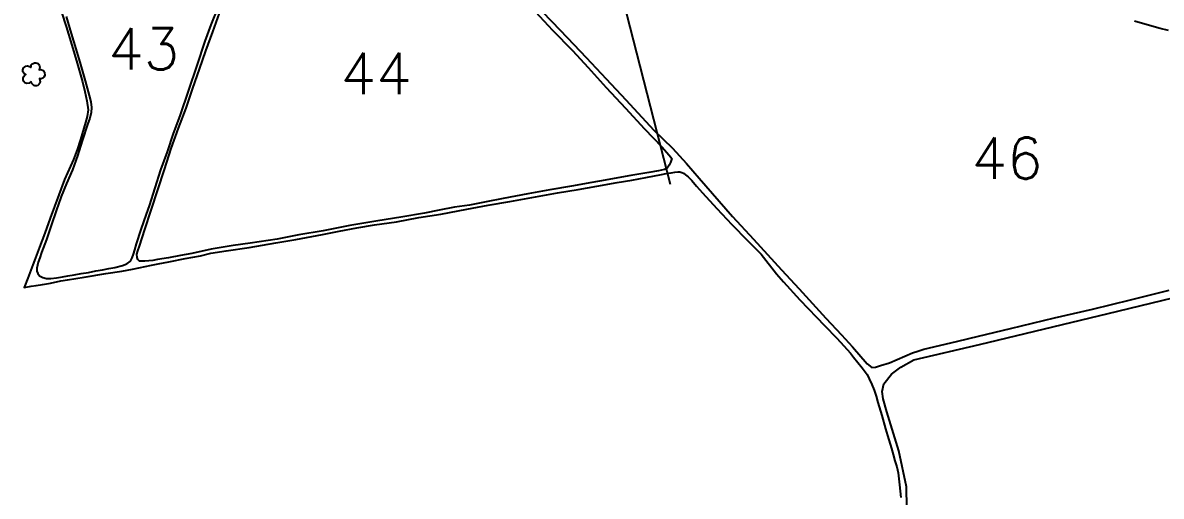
# Model space of a CAD drawing. Header units: millimetres. Extents: x 758395 to 764335, y 7809539 to 7813739.
# Drawn here: x 760647 to 761359, y 7811754 to 7812050 of the extents above; entities that cross this region are included whole.
import ezdxf

# ---------------------------------------------------------------- set-up
doc = ezdxf.new("R2010")
doc.units = ezdxf.units.MM
doc.linetypes.add('CONTINUO', pattern=[0])
for name, color, linetype in [('0114000634', 1, 'Continuous'), ('0114000634043', 5, 'Continuous'), ('0114000634044', 5, 'Continuous'), ('0114000634046', 5, 'Continuous'), ('0114000634052', 5, 'Continuous'), ('MATO', 3, 'Continuous'), ('REDE_DE_LUZ', 6, 'Continuous'), ('TEXTO_NUN_TAL', 7, 'Continuous')]:
    doc.layers.add(name, color=color, linetype=linetype)
doc.styles.add('Simplex', font='simplex.shx')

msp = doc.modelspace()

# ---------------------------------------------------------------- linework, layer by layer
at = {"layer": '0114000634', "color": 1, "linetype": 'ByBlock'}
msp.add_lwpolyline([(760668.19, 7812065.57), (760673.68, 7812048.07), (760677.39, 7812036.24), (760680.73, 7812025.13), (760684.04, 7812013.32), (760685.42, 7812007.35), (760686.77, 7812001.45), (760687.44, 7811995.91), (760686.88, 7811991.57), (760685.94, 7811987.79), (760682.66, 7811977.33), (760680.56, 7811970.87), (760678.29, 7811964.77), (760672.73, 7811952.2), (760669.07, 7811942.54), (760663.83, 7811927.95), (760660.45, 7811918.7), (760656.99, 7811909.91), (760653.93, 7811901.54), (760652.8, 7811898.83), (760652.8, 7811898.83), (760649.68, 7811890.47), (760649.68, 7811890.47), (760647.47, 7811884.6), (760651.81, 7811885.34), (760654.95, 7811885.84), (760654.95, 7811885.84), (760658.83, 7811886.48), (760658.83, 7811886.48), (760661.39, 7811886.89), (760663.91, 7811887.33), (760663.91, 7811887.33), (760670.32, 7811888.71), (760674.64, 7811889.42), (760685.11, 7811890.96), (760698.67, 7811893.34), (760708.66, 7811894.87), (760715.38, 7811896.08), (760727.18, 7811898.63), (760731.36, 7811899.36), (760738.05, 7811900.62), (760748.35, 7811902.76), (760757.76, 7811904.5), (760764.39, 7811905.98), (760774, 7811907.6), (760788.32, 7811909.63), (760804.95, 7811912.6), (760817.52, 7811914.61), (760834.31, 7811917.7), (760844.62, 7811919.79), (760855.65, 7811921.89), (760866.74, 7811923.83), (760880.67, 7811925.78), (760894.58, 7811928.33), (760908.23, 7811930.53), (760924.6, 7811933.53), (760937.89, 7811936.15), (760951.58, 7811938.35), (760965.25, 7811941), (760981.47, 7811943.83), (760994.33, 7811946), (761005.94, 7811948.01), (761018.67, 7811950.36), (761027.82, 7811951.69), (761036.75, 7811953.5), (761046.46, 7811955.33), (761049.48, 7811955.86), (761052.48, 7811956.42), (761054.84, 7811956.86), (761056.66, 7811957.03), (761058.02, 7811956.99), (761059.25, 7811956.61), (761060.23, 7811956.17), (761061.48, 7811955.17), (761063.08, 7811953.87), (761065.44, 7811951.55), (761068.37, 7811948.13), (761072.13, 7811943.79), (761081.19, 7811934.05), (761090.43, 7811923.96), (761100.34, 7811914), (761108.88, 7811905.53), (761118.54, 7811893.08), (761122.78, 7811888.04), (761133.09, 7811876.94), (761143.54, 7811866.02), (761148.53, 7811860.82), (761156.24, 7811852.92), (761160.55, 7811848.12), (761164.78, 7811843.46), (761166.62, 7811840.97), (761172.18, 7811834.34), (761175.16, 7811830.04), (761176.56, 7811827.38), (761178.15, 7811823.96), (761179.54, 7811820.39), (761180.81, 7811816.61), (761182, 7811812.67), (761184.45, 7811804.41), (761186.82, 7811796.17), (761188.07, 7811792.02), (761190.43, 7811783.86), (761191.51, 7811779.97), (761192.66, 7811776.11), (761193.75, 7811772.3), (761194.59, 7811768.67), (761195.08, 7811764.91), (761195.41, 7811760.96), (761195.88, 7811757.03), (761196.41, 7811753.22)], dxfattribs=at)
at = {"layer": '0114000634043', "linetype": 'ByBlock'}
for points in [[(760673.72, 7812054.2), (760676.84, 7812043.63), (760679.79, 7812033.94), (760682.72, 7812024.12), (760685.72, 7812013.88), (760688.07, 7812004.79), (760689.1, 7812000.91), (760689.64, 7811997.33), (760689.38, 7811994.06), (760688.53, 7811990.65), (760687.19, 7811986.57), (760684.04, 7811976.93), (760680.88, 7811966.97), (760677.8, 7811958.26), (760674.03, 7811949.75), (760670.55, 7811941.52), (760667.39, 7811932.56), (760664.4, 7811923.47), (760661.4, 7811914.66), (760658.41, 7811906.47), (760657.21, 7811903.14), (760656.31, 7811900.53), (760655.71, 7811898.54), (760655.36, 7811896.74), (760655.29, 7811894.86), (760655.96, 7811893.28), (760657.08, 7811891.87), (760659.1, 7811890.83), (760661.44, 7811890.3), (760664.25, 7811890.24), (760667.69, 7811890.59), (760671.49, 7811891.28), (760674.8, 7811891.91), (760678.66, 7811892.49), (760683.12, 7811893.26), (760687.76, 7811894.01), (760692.26, 7811894.93), (760696.49, 7811895.68), (760700.49, 7811896.54), (760704.26, 7811897.2), (760709.07, 7811898.39), (760711.79, 7811899.4), (760713.93, 7811901.11), (760715.05, 7811903.22), (760715.92, 7811905.43), (760716.79, 7811908.27), (760717.8, 7811911.83), (760720.76, 7811920.8), (760724.15, 7811930.51), (760725.84, 7811935.79)], [(760725.84, 7811935.79), (760729.41, 7811946.92), (760733.12, 7811958.27), (760737.13, 7811969.56), (760740.91, 7811980.97), (760745.04, 7811992.1), (760750.5, 7812008.22), (760755.76, 7812023.65), (760760.68, 7812038.82), (760764.63, 7812048.99), (760768.82, 7812059.96)]]:
    msp.add_lwpolyline(points, dxfattribs=at)
at = {"layer": '0114000634044', "linetype": 'ByBlock'}
msp.add_lwpolyline([(760964.73, 7812060.35), (760978.32, 7812045.59), (760990.74, 7812033.02), (761000.62, 7812022.26), (761011.79, 7812009.73), (761023.86, 7811996.88), (761035.83, 7811983.93), (761046.61, 7811972.69), (761051.38, 7811967.5), (761053, 7811965.42), (761052.61, 7811964.08), (761052.06, 7811962.77), (761051.24, 7811961.11), (761050.06, 7811959.27), (761048.38, 7811958.4), (761044.62, 7811957.58), (761038.56, 7811956.51), (761027.19, 7811954.72), (761019.17, 7811953.25), (761011.15, 7811951.76), (761002.9, 7811950.3), (760990.19, 7811948.09), (760976.48, 7811945.63), (760962.78, 7811943.31), (760947.37, 7811940.26), (760936.62, 7811938.32), (760926.21, 7811936.23), (760916.92, 7811934.79), (760907.27, 7811933.02), (760898.01, 7811931.07), (760883.21, 7811928.52), (760868.97, 7811926.32), (760851.45, 7811923.48), (760834.7, 7811920.14), (760819.38, 7811917.53), (760805.78, 7811914.82), (760788.88, 7811912.27), (760778.32, 7811910.86), (760764.61, 7811908.55), (760752.33, 7811905.87), (760745.26, 7811904.67), (760737.75, 7811903.25), (760730.99, 7811902.06), (760728.1, 7811901.56), (760725.52, 7811901.24), (760722.97, 7811900.99), (760719.67, 7811901.03), (760718.61, 7811902.19), (760718.16, 7811903.35), (760718.09, 7811905.42), (760718.67, 7811907.57), (760719.66, 7811910.53), (760723.06, 7811920.95), (760727.06, 7811933.07), (760731.07, 7811945.78), (760735.33, 7811958.5), (760739.53, 7811971.55), (760744.13, 7811984.43), (760748.83, 7811996.93), (760753.01, 7812009.39), (760757.22, 7812021.34), (760761.28, 7812032.79), (760765.62, 7812044.62), (760771.93, 7812062.08)], dxfattribs=at)
at = {"layer": '0114000634046', "linetype": 'ByBlock'}
for points in [[(760972.01, 7812057.19), (760983.09, 7812045.59), (760991.52, 7812036.79), (760999.42, 7812028.66), (761011.93, 7812015.13), (761024.24, 7812002.14), (761041.59, 7811983.08), (761053.46, 7811971.81), (761062.12, 7811962.13), (761070.06, 7811953), (761078.34, 7811943.38), (761091.02, 7811929.07), (761104.07, 7811914.86), (761121.62, 7811895.62), (761132.62, 7811883.68), (761149.44, 7811865.34), (761159.26, 7811854.99), (761166.12, 7811847.45), (761175.16, 7811836.81), (761178.27, 7811834.41), (761180.54, 7811834.73), (761183.6, 7811835.68), (761189.33, 7811837.38), (761194.06, 7811839.46), (761203.7, 7811843.68), (761206.89, 7811844.81), (761210.78, 7811845.89), (761220.52, 7811848.3), (761231.98, 7811851), (761244.88, 7811854.18), (761264.92, 7811858.85), (761292.53, 7811865.61), (761316.23, 7811871.05), (761340.07, 7811876.88), (761364.26, 7811882.89)], [(761363.91, 7812045.5), (761358.69, 7812046.83), (761353.44, 7812048.24), (761342.64, 7812051.3)]]:
    msp.add_lwpolyline(points, dxfattribs=at)
at = {"layer": '0114000634052'}
msp.add_lwpolyline([(761200.17, 7811746.71), (761199.94, 7811759.8), (761195.01, 7811782.4), (761187.55, 7811806.84), (761185.25, 7811814.88), (761184.56, 7811819.47), (761185.6, 7811824.29), (761190.42, 7811830.25), (761196.38, 7811834.73), (761204.53, 7811839.32), (761245.61, 7811848.96), (761326.17, 7811868.35), (761414.76, 7811889.81)], dxfattribs=at)
at = {"layer": 'MATO', "linetype": 'CONTINUO'}
msp.add_polyline3d([(760651.91, 7812013.53, 0), (760650.66, 7812012.48, 0), (760649.08, 7812012.3, 0), (760647.95, 7812012.74, 0), (760647.15, 7812013.52, 0), (760646.82, 7812014.43, 0), (760646.73, 7812015.76, 0), (760647.16, 7812016.6, 0), (760647.61, 7812017.22, 0), (760648.53, 7812017.84, 0), (760647.95, 7812018.02, 0), (760647.37, 7812018.49, 0), (760646.7, 7812019.55, 0), (760646.58, 7812020.82, 0), (760647.07, 7812022.13, 0), (760647.58, 7812022.6, 0), (760648.51, 7812023.17, 0), (760649.48, 7812023.3, 0), (760650.26, 7812023.19, 0), (760650.88, 7812022.9, 0), (760651.56, 7812022.3, 0), (760651.76, 7812023.45, 0), (760651.93, 7812023.91, 0), (760652.44, 7812024.55, 0), (760653.19, 7812024.83, 0), (760653.92, 7812025.16, 0), (760654.75, 7812025.23, 0), (760655.53, 7812025.12, 0), (760656.16, 7812024.79, 0), (760656.64, 7812024.28, 0), (760657.05, 7812023.46, 0), (760657.21, 7812022.56, 0), (760656.84, 7812020.94, 0), (760657.97, 7812020.96, 0), (760658.9, 7812020.73, 0), (760659.79, 7812020.03, 0), (760660.27, 7812019.47, 0), (760660.41, 7812017.25, 0), (760659.86, 7812016.25, 0), (760659.14, 7812015.59, 0), (760658, 7812015.29, 0), (760657, 7812015.37, 0), (760657.53, 7812013.3, 0), (760657.29, 7812012.41, 0), (760656.69, 7812011.57, 0), (760656.03, 7812011.04, 0), (760655.09, 7812010.81, 0), (760654.15, 7812010.87, 0), (760653.46, 7812011.06, 0), (760652.66, 7812011.85, 0), (760652.11, 7812012.56, 0), (760651.94, 7812013.64, 0)], dxfattribs=at)
at = {"layer": 'REDE_DE_LUZ', "color": 6, "linetype": 'Continuous'}
msp.add_lwpolyline([(761052.07, 7811949.03), (760940.96, 7812383.04), (760913.75, 7812488.47), (760707.41, 7812834.45)], dxfattribs=at)

# ---------------------------------------------------------------- texts
at = {"layer": 'TEXTO_NUN_TAL', "linetype": 'Continuous', "style": 'Simplex'}
for s, p in [('43', (760700, 7812021.02)), ('44', (760845.43, 7812005.52)), ('46', (761240.55, 7811952.52))]:
    msp.add_text(s, height=26, dxfattribs=at).set_placement(p)

doc.saveas('drawing.dxf')
